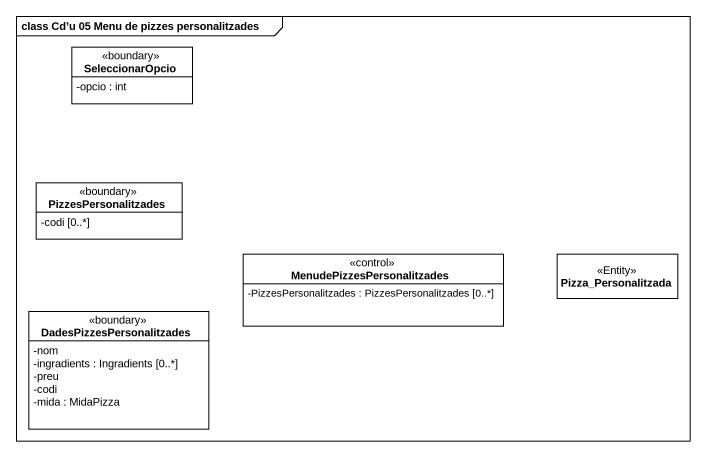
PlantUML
@startuml
mainframe class Cd’u 05 Menu de pizzes personalitzades
hide circle
hide empty members
skinparam classAttributeIconSize 0
class SeleccionarOpcio <<boundary>> {
  -opcio : int
}
class PizzesPersonalitzades <<boundary>> {
  -codi [0..*]
}
class MenudePizzesPersonalitzades <<control>> {
  -PizzesPersonalitzades : PizzesPersonalitzades [0..*]
}
class Pizza_Personalitzada <<Entity>>
class DadesPizzesPersonalitzades <<boundary>> {
  -nom
  -ingradients : Ingradients [0..*]
  -preu
  -codi
  -mida : MidaPizza
}
@enduml
